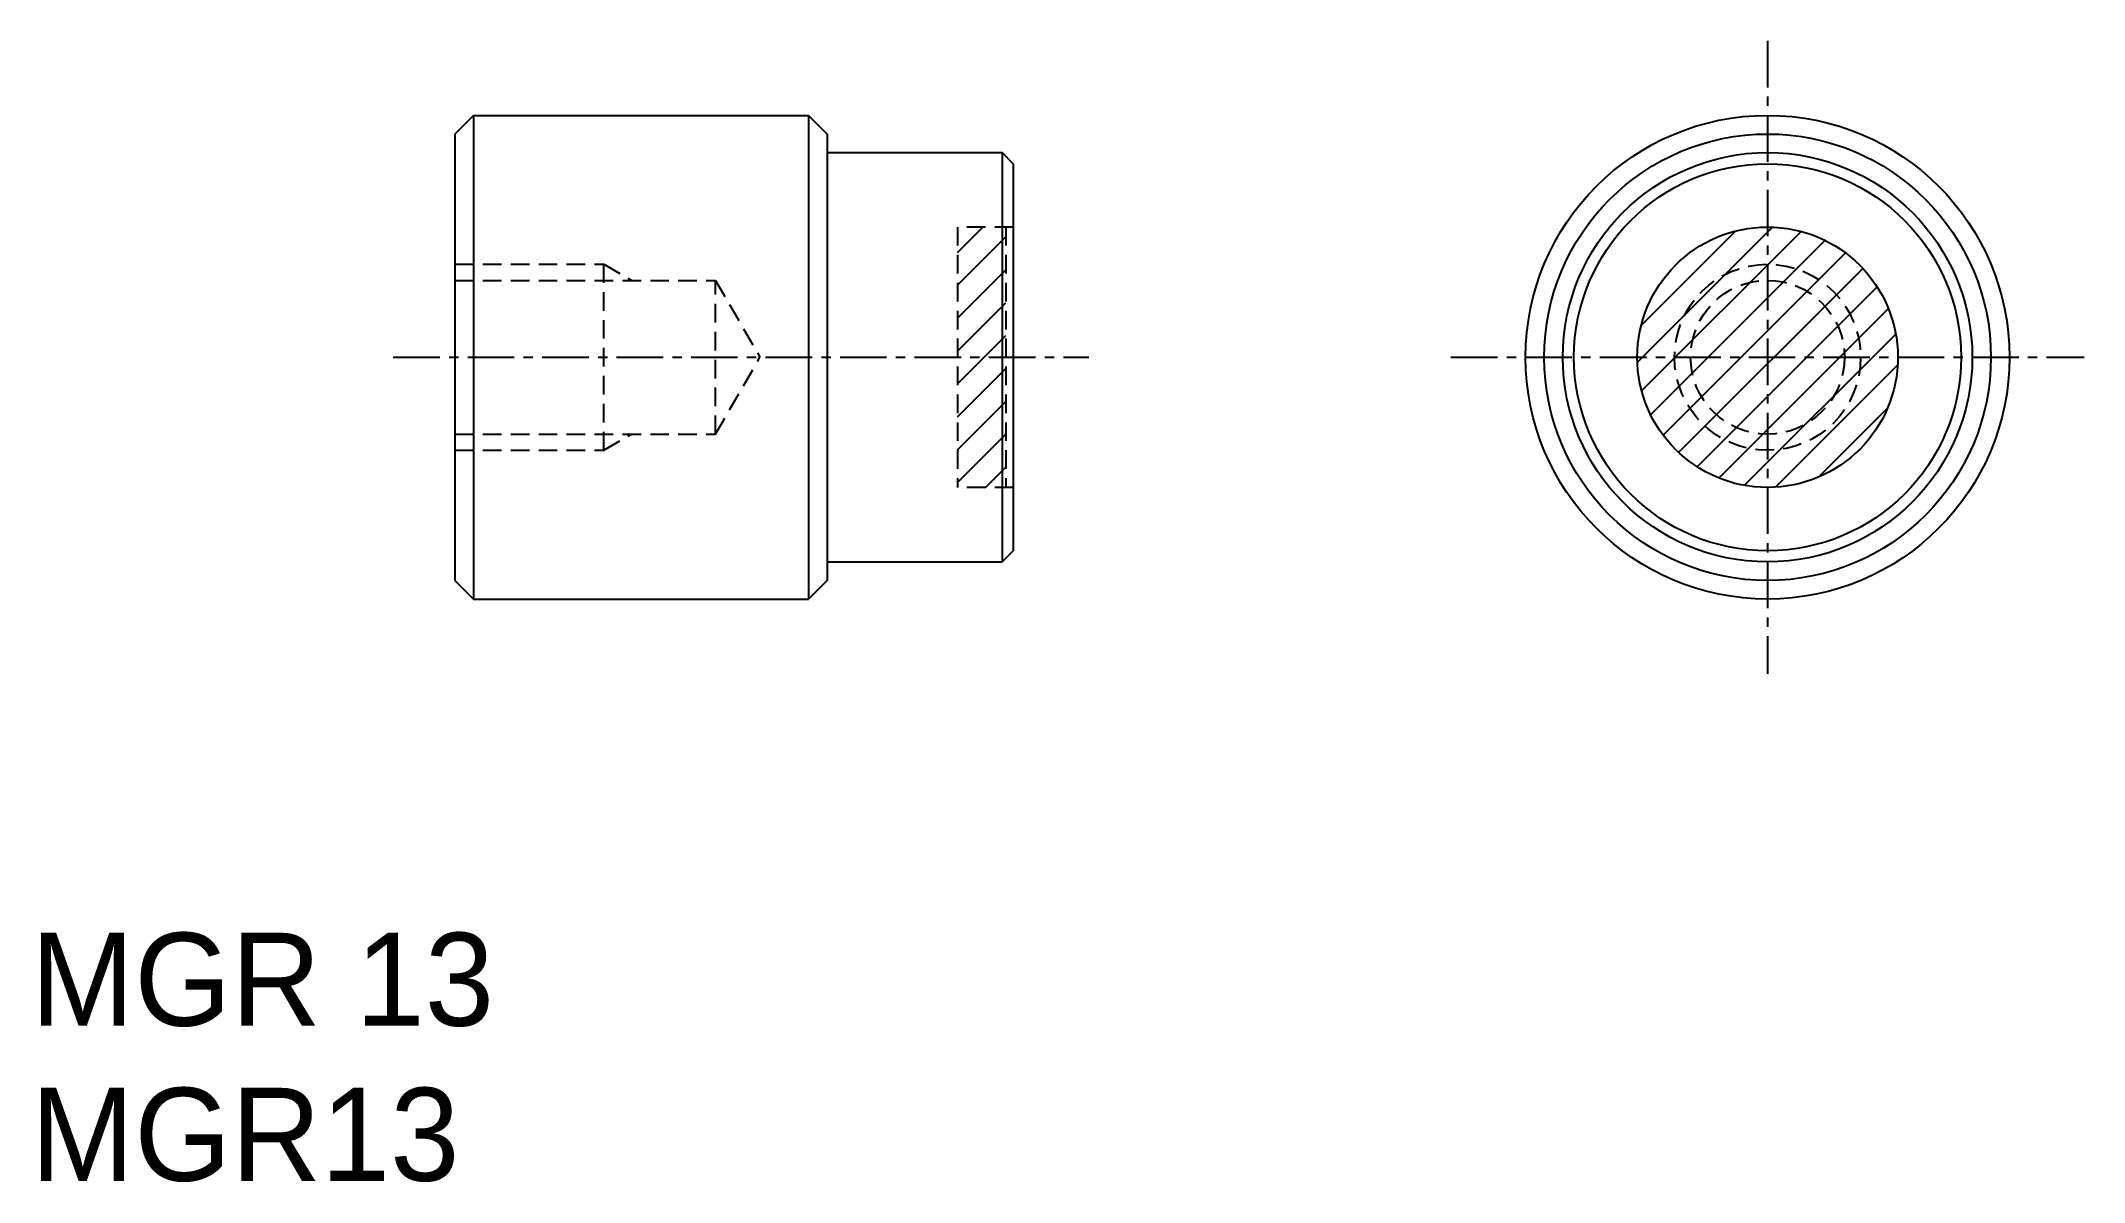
# Model space of a CAD drawing. Extents: x 57.5 to 112.4, y 150.8 to 181.5.
import ezdxf

# ---------------------------------------------------------------- set-up
doc = ezdxf.new("R2010")
doc.units = 0
doc.linetypes.add('CENTER', pattern=[2, 1.25, -0.25, 0.25, -0.25])
doc.linetypes.add('DASHED', pattern=[0.75, 0.5, -0.25])
doc.layers.get('0').update_dxf_attribs({"linetype": 'CONTINUOUS'})
doc.layers.add('CENTER', color=1, linetype='CENTER')

# ---------------------------------------------------------------- blocks, each defined once
blk = doc.blocks.new('*X2')
at = {"color": 0, "linetype": 'CONTINUOUS'}
for p, q in [((100.371, 172.85), (104, 176.478)), ((100.476, 173.838), (103.012, 176.374)), ((100.486, 172.081), (104.768, 176.363)), ((100.727, 171.438), (105.412, 176.122)), ((101.062, 170.889), (105.96, 175.787)), ((101.48, 170.423), (106.427, 175.37)), ((101.977, 170.036), (106.813, 174.873)), ((102.56, 169.735), (107.115, 174.29)), ((103.245, 169.537), (107.313, 173.604)), ((104.08, 169.487), (107.363, 172.77)), ((105.234, 169.758), (107.092, 171.615))]:
    blk.add_line(p, q, dxfattribs=at)
blk = doc.blocks.new('*X3')
at = {"color": 0, "linetype": 'CONTINUOUS'}
for p, q in [((82.108, 175.8), (82.789, 176.481)), ((82.108, 174.916), (83.408, 176.216)), ((82.108, 174.032), (83.408, 175.332)), ((82.108, 173.148), (83.408, 174.448)), ((82.824, 172.981), (83.408, 173.564)), ((82.108, 172.264), (82.824, 172.981)), ((82.108, 171.38), (83.408, 172.68)), ((82.108, 170.496), (83.408, 171.796)), ((82.108, 169.612), (83.408, 170.912)), ((82.86, 169.481), (83.408, 170.029))]:
    blk.add_line(p, q, dxfattribs=at)

msp = doc.modelspace()

# ---------------------------------------------------------------- linework, layer by layer
at = {"color": 7, "linetype": 'CONTINUOUS'}
for p, q in [((69.108, 179.481), (68.608, 178.981)), ((68.608, 178.981), (68.608, 166.981)), ((69.108, 179.481), (78.108, 179.481)), ((69.108, 179.481), (69.108, 166.481)), ((78.108, 179.481), (78.608, 178.981)), ((78.108, 179.481), (78.108, 166.481)), ((78.608, 178.981), (78.608, 166.981)), ((78.608, 178.481), (83.308, 178.481)), ((83.608, 178.181), (83.308, 178.481)), ((83.308, 178.481), (83.308, 167.481)), ((83.608, 178.181), (83.608, 167.781)), ((78.608, 167.481), (83.308, 167.481)), ((83.608, 167.781), (83.308, 167.481)), ((68.608, 166.981), (69.108, 166.481)), ((78.608, 166.981), (78.108, 166.481)), ((69.108, 166.481), (78.108, 166.481))]:
    msp.add_line(p, q, dxfattribs=at)
at = {"color": 3, "linetype": 'DASHED'}
for p, q in [((82.108, 176.481), (82.108, 169.481)), ((83.608, 176.481), (82.108, 176.481)), ((83.408, 176.481), (83.408, 169.481)), ((68.608, 175.481), (72.608, 175.481)), ((72.608, 170.481), (72.608, 175.481)), ((72.608, 175.481), (73.358, 175.048)), ((68.608, 175.048), (75.608, 175.048)), ((75.608, 170.914), (75.608, 175.048)), ((75.608, 175.048), (76.801, 172.981)), ((75.608, 170.914), (76.801, 172.981)), ((68.608, 170.914), (75.608, 170.914)), ((72.608, 170.481), (73.358, 170.914)), ((68.608, 170.481), (72.608, 170.481)), ((83.608, 169.481), (82.108, 169.481))]:
    msp.add_line(p, q, dxfattribs=at)
at = {"color": 7, "linetype": 'CONTINUOUS'}
for radius in [6.5, 6, 5.5, 5.2, 3.5]:
    msp.add_circle((103.869, 172.981), radius, dxfattribs=at)
at = {"color": 3, "linetype": 'DASHED'}
for radius in [2.5, 2.067]:
    msp.add_circle((103.869, 172.981), radius, dxfattribs=at)
at = {"layer": 'CENTER', "color": 1, "linetype": 'CENTER'}
for p, q in [((103.869, 181.485), (103.869, 164.476)), ((66.953, 172.981), (85.636, 172.981)), ((95.365, 172.981), (112.373, 172.981))]:
    msp.add_line(p, q, dxfattribs=at)

# ---------------------------------------------------------------- block references
at = {"color": 3, "linetype": 'CONTINUOUS'}
for name in ['*X3', '*X2']:
    msp.add_blockref(name, (0, 0), dxfattribs=at)

# ---------------------------------------------------------------- texts
at = {"color": 7, "linetype": 'CONTINUOUS'}
for s, p in [('MGR 13', (57.212, 155.014)), ('MGR13', (57.212, 150.847))]:
    msp.add_text(s, height=2.5, dxfattribs=at).set_placement(p)

doc.saveas('drawing.dxf')
